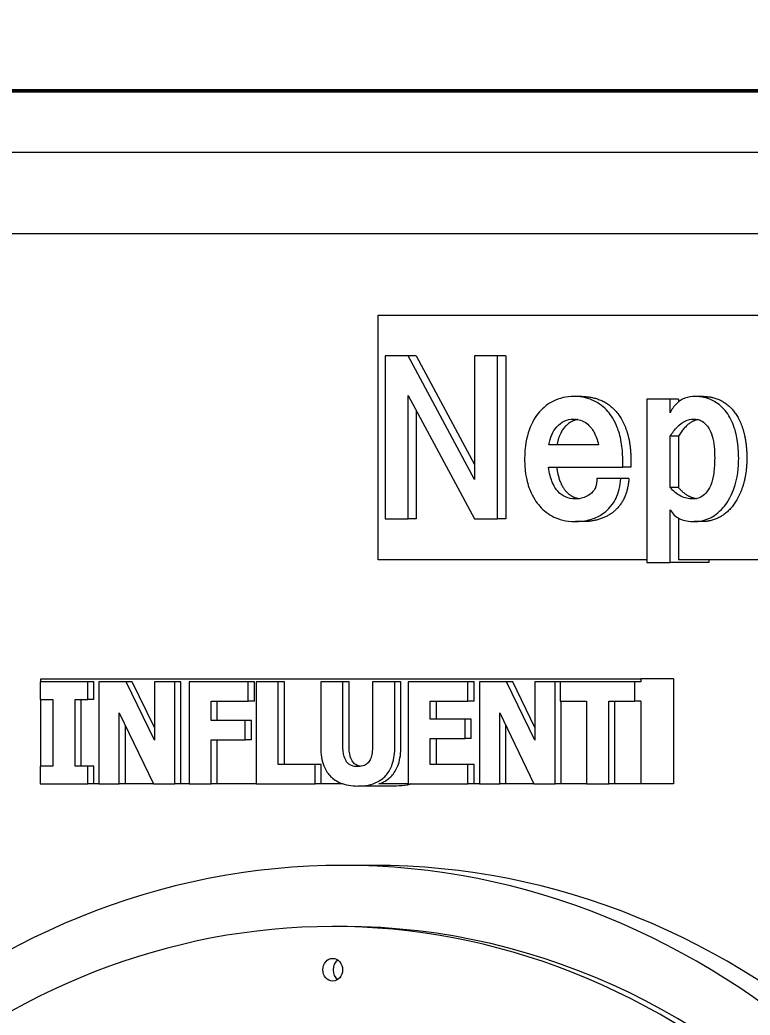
# Model space of a CAD drawing. Header units: inches. Extents: x 17 to 469, y 7 to 301.
# Drawn here: x 344.007 to 346.246, y 105.895 to 108.947 of the extents above; entities that cross this region are included whole.
import ezdxf

# ---------------------------------------------------------------- set-up
doc = ezdxf.new("R2010")
doc.units = ezdxf.units.IN
doc.header["$LTSCALE"] = 14
doc.header["$MEASUREMENT"] = 0
doc.layers.add('Dimension (ANSI)', color=7, linetype='Continuous', lineweight=25)
doc.layers.add('Visible (ANSI)', color=7, linetype='Continuous', lineweight=50)
doc.styles.add('MEMCOR Medium', font='arial.ttf')
doc.dimstyles.new('Default (ANSI)', dxfattribs={"dimscale": 14, "dimtxt": 0.15, "dimasz": 0.098425, "dimexe": 0.125, "dimexo": 0.0625, "dimgap": 0.031496, "dimtad": 0, "dimtih": 1, "dimtoh": 1, "dimdec": 4, "dimrnd": 1e-08, "dimzin": 3, "dimdsep": 46, "dimlunit": 5, "dimtxsty": 'MEMCOR Medium', "dimcen": 0.09, "dimdle": 0.393701, "dimclrd": 256, "dimclre": 256, "dimclrt": 256, "dimadec": 0, "dimazin": 1, "dimtfac": 0.8, "dimtofl": 0, "dimtmove": 0, "dimatfit": 3, "dimfxl": 1, "dimfrac": 1, "dimtolj": 1, "dimtzin": 4, "dimlwd": -1, "dimlwe": -1, "dimarcsym": 0})

# ---------------------------------------------------------------- blocks, each defined once
blk = doc.blocks.new('*D28')
at = {"layer": 'Defpoints', "color": 0, "transparency": 16777216}
for p in [(299.5042, 132.7444), (359.2261, 132.7444), (339.5666, 40.2294)]:
    blk.add_point(p, dxfattribs=at)
at = {"layer": 'Dimension (ANSI)', "transparency": 16777216}
for p, q in [((358.3511, 132.7444), (297.7542, 132.7444)), ((299.5042, 131.3664), (299.5042, 93.6457)), ((299.5042, 41.6073), (299.5042, 79.328)), ((338.6916, 40.2294), (297.7542, 40.2294))]:
    blk.add_line(p, q, dxfattribs=at)
for points in [[(299.2746, 131.3664), (299.7339, 131.3664), (299.5042, 132.7444)], [(299.2746, 41.6073), (299.7339, 41.6073), (299.5042, 40.2294)]]:
    blk.add_solid(points, dxfattribs=at)
at = {"layer": 'Dimension (ANSI)', "transparency": 16777216, "char_height": 2.1, "attachment_point": 5, "style": 'MEMCOR Medium'}
for s, insert in [('\\A1; \\fArial|b0|i0;92{\\H0.8x;\\S1#2;} in', (299.5042, 88.6326)), ('\\A1;[2349.9 mm]{\\P\\fArial|b0|i0;SHIPPING HEIGHT\\P\\fArial|b0|i0;REF.}', (299.5042, 81.4737))]:
    blk.add_mtext(s, dxfattribs=dict(at, insert=insert))

msp = doc.modelspace()

# ---------------------------------------------------------------- linework, layer by layer
at = {"layer": 'Visible (ANSI)'}
msp.add_line((353.595757, 108.729368), (342.510632, 108.729368), dxfattribs=at)
at = {"layer": 'Visible (ANSI)', "linetype": 'Continuous', "lineweight": 18}
for p, q in [((342.020148, 108.541868), (353.711491, 108.541868)), ((342.750857, 108.291833), (352.980782, 108.291833)), ((345.105364, 108.041833), (350.626276, 108.041833)), ((345.105364, 107.291833), (345.105364, 108.041833)), ((345.126821, 107.916833), (345.126821, 107.416833)), ((345.196944, 107.916833), (345.126821, 107.916833)), ((345.221944, 107.916833), (345.196944, 107.916833)), ((345.400741, 107.537784), (345.196944, 107.916833)), ((345.221944, 107.916833), (345.400741, 107.584283)), ((345.471303, 107.916833), (345.400741, 107.916833)), ((345.400741, 107.916833), (345.400741, 107.537784)), ((345.496303, 107.916833), (345.471303, 107.916833)), ((345.471303, 107.416833), (345.471303, 107.916833)), ((345.496303, 107.916833), (345.496303, 107.416833)), ((345.196944, 107.795376), (345.400741, 107.416833)), ((345.196944, 107.416833), (345.196944, 107.795376)), ((345.729714, 107.792339), (345.704714, 107.792339)), ((346.000799, 107.784242), (345.929361, 107.784242)), ((345.929361, 107.784242), (345.929361, 107.28323)), ((346.000799, 107.742238), (346.000799, 107.784242)), ((346.025799, 107.784242), (346.000799, 107.784242)), ((346.025799, 107.784242), (346.025799, 107.775781)), ((346.102497, 107.792339), (346.077497, 107.792339)), ((345.221944, 107.748939), (345.221944, 107.416833)), ((345.780536, 107.644566), (345.628893, 107.644566)), ((346.000799, 107.513493), (346.000799, 107.670882)), ((346.025799, 107.670882), (346.000799, 107.670882)), ((346.025799, 107.670882), (346.025799, 107.513493)), ((345.855042, 107.575234), (345.855042, 107.600031)), ((345.880042, 107.600031), (345.880042, 107.575234)), ((345.628017, 107.575234), (345.855042, 107.575234)), ((345.880042, 107.575234), (345.855042, 107.575234)), ((345.849344, 107.541327), (345.776153, 107.541327)), ((345.874344, 107.541327), (345.849344, 107.541327)), ((346.025799, 107.513493), (346.000799, 107.513493)), ((346.000799, 107.28323), (346.000799, 107.444667)), ((345.126821, 107.416833), (345.196944, 107.416833)), ((345.221944, 107.416833), (345.196944, 107.416833)), ((345.400741, 107.416833), (345.471303, 107.416833)), ((345.496303, 107.416833), (345.471303, 107.416833)), ((345.734974, 107.408736), (345.709974, 107.408736)), ((346.025799, 107.419493), (346.025799, 107.291833)), ((346.098991, 107.408736), (346.073991, 107.408736)), ((345.929361, 107.291833), (345.105364, 107.291833)), ((345.929361, 107.28323), (346.000799, 107.28323)), ((346.119549, 107.28323), (346.000799, 107.28323)), ((350.626276, 107.291833), (346.025799, 107.291833)), ((346.119549, 107.291833), (346.119549, 107.28323)), ((344.21498, 106.917333), (344.069123, 106.917333)), ((344.069123, 106.917333), (344.069123, 106.862799)), ((344.070739, 106.926833), (345.911043, 106.926833)), ((344.070739, 106.917333), (344.070739, 106.926833)), ((344.23373, 106.917333), (344.21498, 106.917333)), ((344.21498, 106.862799), (344.21498, 106.917333)), ((344.23373, 106.862799), (344.23373, 106.917333)), ((344.33262, 106.917333), (344.249147, 106.917333)), ((344.249147, 106.917333), (344.249147, 106.604333)), ((344.35137, 106.917333), (344.33262, 106.917333)), ((344.419168, 106.738005), (344.33262, 106.917333)), ((344.419168, 106.776855), (344.35137, 106.917333)), ((344.481333, 106.917333), (344.419168, 106.917333)), ((344.419168, 106.917333), (344.419168, 106.738005)), ((344.500083, 106.917333), (344.481333, 106.917333)), ((344.481333, 106.604333), (344.481333, 106.917333)), ((344.500083, 106.604333), (344.500083, 106.917333)), ((344.706827, 106.917333), (344.525385, 106.917333)), ((344.525385, 106.917333), (344.525385, 106.604333)), ((344.725577, 106.917333), (344.706827, 106.917333)), ((344.706827, 106.857726), (344.706827, 106.917333)), ((344.725577, 106.857726), (344.725577, 106.917333)), ((344.798986, 106.917333), (344.73089, 106.917333)), ((344.73089, 106.917333), (344.73089, 106.604333)), ((344.817736, 106.917333), (344.798986, 106.917333)), ((344.798986, 106.66394), (344.798986, 106.917333)), ((344.817736, 106.66394), (344.817736, 106.917333)), ((344.997242, 106.917333), (344.929146, 106.917333)), ((344.929146, 106.917333), (344.929146, 106.717459)), ((345.015992, 106.917333), (344.997242, 106.917333)), ((344.997242, 106.722025), (344.997242, 106.917333)), ((345.015992, 106.722025), (345.015992, 106.917333)), ((345.15628, 106.917333), (345.088184, 106.917333)), ((345.088184, 106.917333), (345.088184, 106.722025)), ((345.17503, 106.917333), (345.15628, 106.917333)), ((345.15628, 106.717713), (345.15628, 106.917333)), ((345.17503, 106.717713), (345.17503, 106.917333)), ((345.380676, 106.917333), (345.197476, 106.917333)), ((345.197476, 106.917333), (345.197476, 106.604333)), ((345.399426, 106.917333), (345.380676, 106.917333)), ((345.380676, 106.857726), (345.380676, 106.917333)), ((345.399426, 106.857726), (345.399426, 106.917333)), ((345.499194, 106.917333), (345.415722, 106.917333)), ((345.415722, 106.917333), (345.415722, 106.604333)), ((345.517944, 106.917333), (345.499194, 106.917333)), ((345.585742, 106.738005), (345.499194, 106.917333)), ((345.585742, 106.776855), (345.517944, 106.917333)), ((345.647907, 106.917333), (345.585742, 106.917333)), ((345.585742, 106.917333), (345.585742, 106.738005)), ((345.663842, 106.917333), (345.647907, 106.917333)), ((345.647907, 106.604333), (345.647907, 106.917333)), ((345.892293, 106.917333), (345.663842, 106.917333)), ((345.663842, 106.917333), (345.663842, 106.857726)), ((345.911043, 106.917333), (345.892293, 106.917333)), ((345.892293, 106.857726), (345.892293, 106.917333)), ((345.911043, 106.926833), (345.911043, 106.917333)), ((346.011043, 106.926833), (345.911043, 106.926833)), ((346.011043, 106.926833), (346.011043, 106.604333)), ((344.069123, 106.862799), (344.108004, 106.862799)), ((344.070739, 106.658867), (344.070739, 106.862799)), ((344.108004, 106.862799), (344.108004, 106.658867)), ((344.1761, 106.862799), (344.21498, 106.862799)), ((344.1761, 106.658867), (344.1761, 106.862799)), ((344.19485, 106.658867), (344.19485, 106.862799)), ((344.23373, 106.862799), (344.21498, 106.862799)), ((344.593041, 106.857726), (344.706827, 106.857726)), ((344.593041, 106.798626), (344.593041, 106.857726)), ((344.611791, 106.798626), (344.611791, 106.857726)), ((344.725577, 106.857726), (344.706827, 106.857726)), ((345.265133, 106.802685), (345.265133, 106.857726)), ((345.265133, 106.857726), (345.380676, 106.857726)), ((345.283883, 106.802685), (345.283883, 106.857726)), ((345.399426, 106.857726), (345.380676, 106.857726)), ((345.663842, 106.857726), (345.74402, 106.857726)), ((345.666657, 106.604333), (345.666657, 106.857726)), ((345.74402, 106.857726), (345.74402, 106.604333)), ((345.812116, 106.857726), (345.892293, 106.857726)), ((345.812116, 106.604333), (345.812116, 106.857726)), ((345.830866, 106.604333), (345.830866, 106.857726)), ((345.911043, 106.857726), (345.892293, 106.857726)), ((345.911043, 106.857726), (345.911043, 106.604333)), ((344.311312, 106.822469), (344.415873, 106.604333)), ((344.311312, 106.604333), (344.311312, 106.822469)), ((345.477887, 106.604333), (345.477887, 106.822469)), ((345.477887, 106.822469), (345.582447, 106.604333)), ((344.697821, 106.798626), (344.593041, 106.798626)), ((344.697821, 106.739019), (344.697821, 106.798626)), ((344.716571, 106.798626), (344.697821, 106.798626)), ((344.716571, 106.739019), (344.716571, 106.798626)), ((345.37167, 106.802685), (345.265133, 106.802685)), ((345.39042, 106.802685), (345.37167, 106.802685)), ((345.37167, 106.743078), (345.37167, 106.802685)), ((345.39042, 106.743078), (345.39042, 106.802685)), ((344.330062, 106.604333), (344.330062, 106.783352)), ((345.496637, 106.604333), (345.496637, 106.783352)), ((344.593041, 106.604333), (344.593041, 106.739019)), ((344.593041, 106.739019), (344.697821, 106.739019)), ((344.611791, 106.604333), (344.611791, 106.739019)), ((344.716571, 106.739019), (344.697821, 106.739019)), ((345.265133, 106.743078), (345.37167, 106.743078)), ((345.265133, 106.66394), (345.265133, 106.743078)), ((345.283883, 106.66394), (345.283883, 106.743078)), ((345.39042, 106.743078), (345.37167, 106.743078)), ((344.069123, 106.658867), (344.069123, 106.604333)), ((344.108004, 106.658867), (344.069123, 106.658867)), ((344.21498, 106.658867), (344.1761, 106.658867)), ((344.21498, 106.604333), (344.21498, 106.658867)), ((344.23373, 106.658867), (344.21498, 106.658867)), ((344.23373, 106.604333), (344.23373, 106.658867)), ((344.911674, 106.66394), (344.798986, 106.66394)), ((344.930424, 106.66394), (344.911674, 106.66394)), ((344.911674, 106.604333), (344.911674, 106.66394)), ((344.930424, 106.604333), (344.930424, 106.66394)), ((345.380676, 106.66394), (345.265133, 106.66394)), ((345.399426, 106.66394), (345.380676, 106.66394)), ((345.380676, 106.604333), (345.380676, 106.66394)), ((345.399426, 106.604333), (345.399426, 106.66394)), ((344.069123, 106.604333), (344.21498, 106.604333)), ((344.23373, 106.604333), (344.21498, 106.604333)), ((344.249147, 106.604333), (344.23373, 106.604333)), ((344.249147, 106.604333), (344.311312, 106.604333)), ((344.330062, 106.604333), (344.311312, 106.604333)), ((344.415873, 106.604333), (344.330062, 106.604333)), ((344.415873, 106.604333), (344.481333, 106.604333)), ((344.500083, 106.604333), (344.481333, 106.604333)), ((344.525385, 106.604333), (344.500083, 106.604333)), ((344.525385, 106.604333), (344.593041, 106.604333)), ((344.611791, 106.604333), (344.593041, 106.604333)), ((344.73089, 106.604333), (344.611791, 106.604333)), ((344.73089, 106.604333), (344.911674, 106.604333)), ((344.930424, 106.604333), (344.911674, 106.604333)), ((344.997267, 106.604333), (344.930424, 106.604333)), ((345.197476, 106.604333), (345.107426, 106.604333)), ((345.197476, 106.604333), (345.380676, 106.604333)), ((345.399426, 106.604333), (345.380676, 106.604333)), ((345.415722, 106.604333), (345.399426, 106.604333)), ((345.415722, 106.604333), (345.477887, 106.604333)), ((345.496637, 106.604333), (345.477887, 106.604333)), ((345.582447, 106.604333), (345.496637, 106.604333)), ((345.582447, 106.604333), (345.647907, 106.604333)), ((345.666657, 106.604333), (345.647907, 106.604333)), ((345.74402, 106.604333), (345.666657, 106.604333)), ((345.74402, 106.604333), (345.812116, 106.604333)), ((345.830866, 106.604333), (345.812116, 106.604333)), ((345.911043, 106.604333), (345.830866, 106.604333)), ((345.917293, 106.604333), (345.911043, 106.604333)), ((346.011043, 106.604333), (345.917293, 106.604333)), ((345.161463, 106.597738), (345.042713, 106.597738)), ((345.090891, 106.354333), (344.997141, 106.354333)), ((344.997141, 106.166833), (344.965891, 106.166833))]:
    msp.add_line(p, q, dxfattribs=at)
for centre, major_axis, start_param, end_param in [((344.965891, 103.541833), (0, 2.625), 3.1824788, 7.14836042), ((344.997141, 103.541833), (0, 2.8125), 3.61752935, 8.94884126), ((345.090891, 103.541833), (0, 2.8125), 3.61752935, 6.28318531), ((344.997141, 103.541833), (0, 2.625), 3.1687243, 6.28318531), ((344.997141, 106.034229), (0, -0.035), 3.68317357, 5.74160439)]:
    msp.add_ellipse(centre, major_axis=major_axis, ratio=0.8660254, start_param=start_param, end_param=end_param, dxfattribs=at)
msp.add_ellipse((344.965891, 106.034229), major_axis=(0, -0.035), ratio=0.8660254, dxfattribs=at)
for points, degree, knots in [([(345.704714, 107.792339), (345.693885, 107.792339), (345.683115, 107.791227), (345.66095, 107.786157), (345.651188, 107.782355), (345.62624, 107.769955), (345.61151, 107.758642), (345.588636, 107.731972), (345.577107, 107.714727), (345.560509, 107.667503), (345.554387, 107.639171), (345.554387, 107.600537)], 3, [-1.49193162, -1.49193162, -1.49193162, -1.49193162, -1.29030138, -1.29030138, -1.0712515, -1.0712515, -0.64119148, -0.64119148, -0.29439022, -0.29439022, 0, 0, 0, 0]), ([(345.855042, 107.600031), (345.855042, 107.617507), (345.853799, 107.635037), (345.847382, 107.672585), (345.842391, 107.687473), (345.829964, 107.719224), (345.819552, 107.734916), (345.797375, 107.760554), (345.783111, 107.771302), (345.75301, 107.785592), (345.732807, 107.792339), (345.704714, 107.792339)], 3, [-0.953742878, -0.953742878, -0.953742878, -0.953742878, -0.864238922, -0.864238922, -0.757751945, -0.757751945, -0.52950742, -0.52950742, -0.247180323, -0.247180323, 0, 0, 0, 0]), ([(346.077497, 107.792339), (346.066685, 107.792339), (346.055817, 107.790827), (346.036382, 107.783535), (346.02804, 107.778375), (346.01233, 107.763236), (346.005841, 107.753322), (346.000799, 107.742238)], 3, [-0.275184465, -0.275184465, -0.275184465, -0.275184465, -0.180024512, -0.180024512, -0.095399098, -0.095399098, 0, 0, 0, 0]), ([(346.210732, 107.603574), (346.210732, 107.622657), (346.209342, 107.64175), (346.203842, 107.67379), (346.199939, 107.691587), (346.185562, 107.726318), (346.176628, 107.74126), (346.152159, 107.768287), (346.13862, 107.776552), (346.112296, 107.789107), (346.095057, 107.792339), (346.077497, 107.792339)], 3, [-0.558955892, -0.558955892, -0.558955892, -0.558955892, -0.427301963, -0.427301963, -0.333627639, -0.333627639, -0.250557772, -0.250557772, -0.154511048, -0.154511048, 0, 0, 0, 0]), ([(345.628893, 107.644566), (345.630485, 107.655132), (345.633229, 107.665353), (345.6415, 107.684025), (345.64672, 107.692137), (345.6601, 107.707011), (345.667614, 107.712716), (345.685013, 107.721063), (345.69473, 107.723007), (345.704714, 107.723007)], 3, [-0.311667492, -0.311667492, -0.311667492, -0.311667492, -0.237050543, -0.237050543, -0.16576507, -0.16576507, -0.087852602, -0.087852602, 0, 0, 0, 0]), ([(345.717215, 107.721925), (345.696146, 107.718154), (345.659153, 107.679485), (345.653893, 107.644566)], 2, [0.22302545, 0.22302545, 0.22302545, 1, 2, 2, 2]), ([(345.704714, 107.723007), (345.711823, 107.723007), (345.718866, 107.722028), (345.732242, 107.717652), (345.738356, 107.714441), (345.754588, 107.702158), (345.761885, 107.691761), (345.773317, 107.672441), (345.777934, 107.65894), (345.780536, 107.644566)], 3, [-0.251457438, -0.251457438, -0.251457438, -0.251457438, -0.21404187, -0.21404187, -0.178283825, -0.178283825, -0.111899249, -0.111899249, 0, 0, 0, 0]), ([(346.000799, 107.670882), (346.007222, 107.681205), (346.014564, 107.691119), (346.029981, 107.706604), (346.037856, 107.712658), (346.055055, 107.720923), (346.063905, 107.723007), (346.073114, 107.723007)], 3, [-0.260849088, -0.260849088, -0.260849088, -0.260849088, -0.163914804, -0.163914804, -0.081029131, -0.081029131, 0, 0, 0, 0]), ([(346.073114, 107.723007), (346.077584, 107.723007), (346.082033, 107.722508), (346.090527, 107.720309), (346.094495, 107.718696), (346.10471, 107.712746), (346.110203, 107.707524), (346.122849, 107.690526), (346.127064, 107.678665), (346.135138, 107.650888), (346.137102, 107.627209), (346.137102, 107.603574)], 3, [-0.343912155, -0.343912155, -0.343912155, -0.343912155, -0.317867105, -0.317867105, -0.293187958, -0.293187958, -0.251194999, -0.251194999, -0.180100274, -0.180100274, 0, 0, 0, 0]), ([(345.554387, 107.600537), (345.554387, 107.583774), (345.555523, 107.566883), (345.560094, 107.53954), (345.563357, 107.524423), (345.579463, 107.482676), (345.591085, 107.466726), (345.612665, 107.441848), (345.627527, 107.43065), (345.65858, 107.41597), (345.679831, 107.408736), (345.709974, 107.408736)], 3, [-1.15207317, -1.15207317, -1.15207317, -1.15207317, -0.93289171, -0.93289171, -0.78803686, -0.78803686, -0.5752915, -0.5752915, -0.26521632, -0.26521632, 0, 0, 0, 0]), ([(346.137102, 107.603574), (346.137102, 107.588054), (346.136306, 107.571834), (346.132249, 107.544381), (346.129406, 107.531943), (346.119947, 107.50869), (346.114278, 107.501059), (346.104643, 107.490325), (346.09902, 107.485897), (346.085723, 107.479521), (346.078421, 107.478068), (346.070923, 107.478068)], 3, [-0.302907609, -0.302907609, -0.302907609, -0.302907609, -0.236448124, -0.236448124, -0.183771951, -0.183771951, -0.126677605, -0.126677605, -0.065974246, -0.065974246, 0, 0, 0, 0]), ([(346.073991, 107.408736), (346.090588, 107.408736), (346.106642, 107.412131), (346.133574, 107.425042), (346.148727, 107.434632), (346.173375, 107.463308), (346.185617, 107.481046), (346.207526, 107.542486), (346.210732, 107.575521), (346.210732, 107.603574)], 3, [-1.00371193, -1.00371193, -1.00371193, -1.00371193, -0.65582579, -0.65582579, -0.39249245, -0.39249245, -0.21376441, -0.21376441, 0, 0, 0, 0]), ([(345.709974, 107.478068), (345.699565, 107.478068), (345.689249, 107.479827), (345.673193, 107.487031), (345.664756, 107.49196), (345.651087, 107.507158), (345.643978, 107.516439), (345.635045, 107.540334), (345.629377, 107.556913), (345.628017, 107.575234)], 3, [-1.96156648, -1.96156648, -1.96156648, -1.96156648, -1.05825772, -1.05825772, -0.46701751, -0.46701751, -0.14011971, -0.14011971, 0, 0, 0, 0]), ([(345.653017, 107.575234), (345.654332, 107.557521), (345.668356, 107.516529), (345.69027, 107.49072), (345.712514, 107.480527), (345.722181, 107.479024)], 2, [0, 0, 0, 1, 2, 3, 3.61124941, 3.61124941, 3.61124941]), ([(345.709974, 107.408736), (345.722726, 107.408736), (345.735408, 107.410074), (345.757711, 107.41532), (345.769754, 107.419131), (345.792028, 107.431008), (345.804977, 107.439393), (345.826622, 107.464744), (345.832327, 107.475556), (345.842628, 107.497046), (345.847087, 107.518161), (345.849344, 107.541327)], 3, [-0.510586724, -0.510586724, -0.510586724, -0.510586724, -0.395857325, -0.395857325, -0.305816844, -0.305816844, -0.233792858, -0.233792858, -0.177640706, -0.177640706, 0, 0, 0, 0]), ([(345.776153, 107.541327), (345.775726, 107.530487), (345.774451, 107.521062), (345.771588, 107.513195), (345.769446, 107.507424), (345.758167, 107.494458), (345.751278, 107.489347), (345.73574, 107.481873), (345.724168, 107.478068), (345.709974, 107.478068)], 3, [-1.35675121, -1.35675121, -1.35675121, -1.35675121, -0.38738366, -0.38738366, -0.25082013, -0.25082013, -0.12489258, -0.12489258, 0, 0, 0, 0]), ([(346.070923, 107.478068), (346.064362, 107.478068), (346.057849, 107.478771), (346.045154, 107.481754), (346.03909, 107.483965), (346.020904, 107.493152), (346.010174, 107.50235), (346.000799, 107.513493)], 3, [-0.23235467, -0.23235467, -0.23235467, -0.23235467, -0.174633939, -0.174633939, -0.118377074, -0.118377074, 0, 0, 0, 0]), ([(346.000799, 107.444667), (346.004195, 107.438615), (346.008305, 107.433302), (346.018162, 107.424027), (346.023751, 107.420322), (346.043469, 107.41085), (346.059136, 107.408736), (346.073991, 107.408736)], 3, [-0.242357309, -0.242357309, -0.242357309, -0.242357309, -0.187522898, -0.187522898, -0.130708149, -0.130708149, 0, 0, 0, 0]), ([(344.929146, 106.717459), (344.929146, 106.706954), (344.92985, 106.696354), (344.933103, 106.676822), (344.935449, 106.667818), (344.943306, 106.648024), (344.949389, 106.638089), (344.963002, 106.62336), (344.972594, 106.614595), (345.005325, 106.600314), (345.024339, 106.597738), (345.042713, 106.597738)], 3, [-0.821877976, -0.821877976, -0.821877976, -0.821877976, -0.654433498, -0.654433498, -0.504909579, -0.504909579, -0.307478412, -0.307478412, -0.16166829, -0.16166829, 0, 0, 0, 0]), ([(345.042713, 106.657345), (345.038169, 106.657345), (345.033543, 106.657769), (345.025255, 106.659811), (345.02151, 106.661268), (345.014396, 106.665695), (345.011218, 106.668647), (345.006179, 106.675692), (345.00336, 106.68076), (344.998145, 106.699102), (344.997242, 106.711029), (344.997242, 106.722025)], 3, [-0.357819749, -0.357819749, -0.357819749, -0.357819749, -0.281802872, -0.281802872, -0.21609433, -0.21609433, -0.146681317, -0.146681317, -0.083787292, -0.083787292, 0, 0, 0, 0]), ([(345.052061, 106.658026), (345.050644, 106.658245), (345.049237, 106.658522), (345.044005, 106.659811), (345.04026, 106.661268), (345.033146, 106.665695), (345.029968, 106.668647), (345.024929, 106.675692), (345.02211, 106.68076), (345.016895, 106.699102), (345.015992, 106.711029), (345.015992, 106.722025)], 3, [-0.305563472, -0.305563472, -0.305563472, -0.305563472, -0.281802872, -0.281802872, -0.21609433, -0.21609433, -0.146681317, -0.146681317, -0.083787292, -0.083787292, 0, 0, 0, 0]), ([(345.088184, 106.722025), (345.088184, 106.714455), (345.087775, 106.706586), (345.085714, 106.693106), (345.084266, 106.687004), (345.079863, 106.676338), (345.077327, 106.672438), (345.071129, 106.665677), (345.067214, 106.662991), (345.056535, 106.658308), (345.049513, 106.657345), (345.042713, 106.657345)], 3, [-0.217363441, -0.217363441, -0.217363441, -0.217363441, -0.17163752, -0.17163752, -0.134758966, -0.134758966, -0.100390194, -0.100390194, -0.059831536, -0.059831536, 0, 0, 0, 0]), ([(345.042713, 106.597738), (345.053689, 106.597738), (345.064842, 106.598626), (345.085031, 106.602821), (345.094297, 106.605825), (345.115552, 106.616656), (345.124188, 106.624582), (345.138357, 106.641442), (345.14431, 106.652419), (345.154197, 106.68145), (345.15628, 106.699715), (345.15628, 106.717713)], 3, [-0.433604472, -0.433604472, -0.433604472, -0.433604472, -0.370673963, -0.370673963, -0.316022801, -0.316022801, -0.237534002, -0.237534002, -0.137141706, -0.137141706, 0, 0, 0, 0]), ([(345.107426, 106.604333), (345.112319, 106.605942), (345.117122, 106.607902), (345.134302, 106.616656), (345.142938, 106.624582), (345.157107, 106.641442), (345.16306, 106.652419), (345.172947, 106.68145), (345.17503, 106.699715), (345.17503, 106.717713)], 3, [-0.345147629, -0.345147629, -0.345147629, -0.345147629, -0.316022801, -0.316022801, -0.237534002, -0.237534002, -0.137141706, -0.137141706, 0, 0, 0, 0]), ([(345.207426, 106.604333), (345.203138, 106.602923), (345.19878, 106.601782), (345.183592, 106.598626), (345.172439, 106.597738), (345.161463, 106.597738)], 3, [0.3451476286, 0.3451476286, 0.3451476286, 0.3451476286, 0.370673963, 0.370673963, 0.4336044716, 0.4336044716, 0.4336044716, 0.4336044716])]:
    msp.add_open_spline(points, degree=degree, knots=knots, dxfattribs=at)
for points in [[(345.729714, 107.792339), (345.763461, 107.792339), (345.81956, 107.766023), (345.859005, 107.715416), (345.880042, 107.64406), (345.880042, 107.600031)], [(346.102497, 107.792339), (346.134053, 107.792339), (346.184454, 107.764505), (346.218639, 107.714404), (346.235732, 107.644566), (346.235732, 107.603574)], [(346.085363, 107.721634), (346.052967, 107.714546), (346.025799, 107.670882)], [(346.235732, 107.603574), (346.235732, 107.560052), (346.215133, 107.488189), (346.178756, 107.437076), (346.128355, 107.408736), (346.098991, 107.408736)], [(345.874344, 107.541327), (345.8704, 107.500841), (345.846295, 107.454788), (345.80948, 107.424424), (345.761708, 107.408736), (345.734974, 107.408736)], [(346.025799, 107.513493), (346.050299, 107.484372), (346.081906, 107.47919)]]:
    msp.add_open_spline(points, degree=2, dxfattribs=at)

# ---------------------------------------------------------------- dimensions: what is measured, and where the dimension line sits
at = {"layer": 'Dimension (ANSI)'}
dim = msp.add_linear_dim(base=(299.504219, 132.744368), p1=(339.566564, 40.229368), p2=(359.226131, 132.744368), angle=90, text=' \\fArial|b0|i0;<> in\\X[2349.9 mm]{\\P\\fArial|b0|i0;SHIPPING HEIGHT\\P\\fArial|b0|i0;REF.}', dimstyle='Default (ANSI)', override={"dimgap": 0.031496, "dimdec": 4, "dimpost": '', "dimtol": 0, "dimlim": 0, "dimtp": 0, "dimtm": 0, "dimtdec": 2, "dimatfit": 1}, dxfattribs=at)
dim.commit()
dim.dimension.update_dxf_attribs({"geometry": '*D28', "text_midpoint": (299.504219, 86.486868), "dimtype": 160})

doc.saveas('drawing.dxf')
